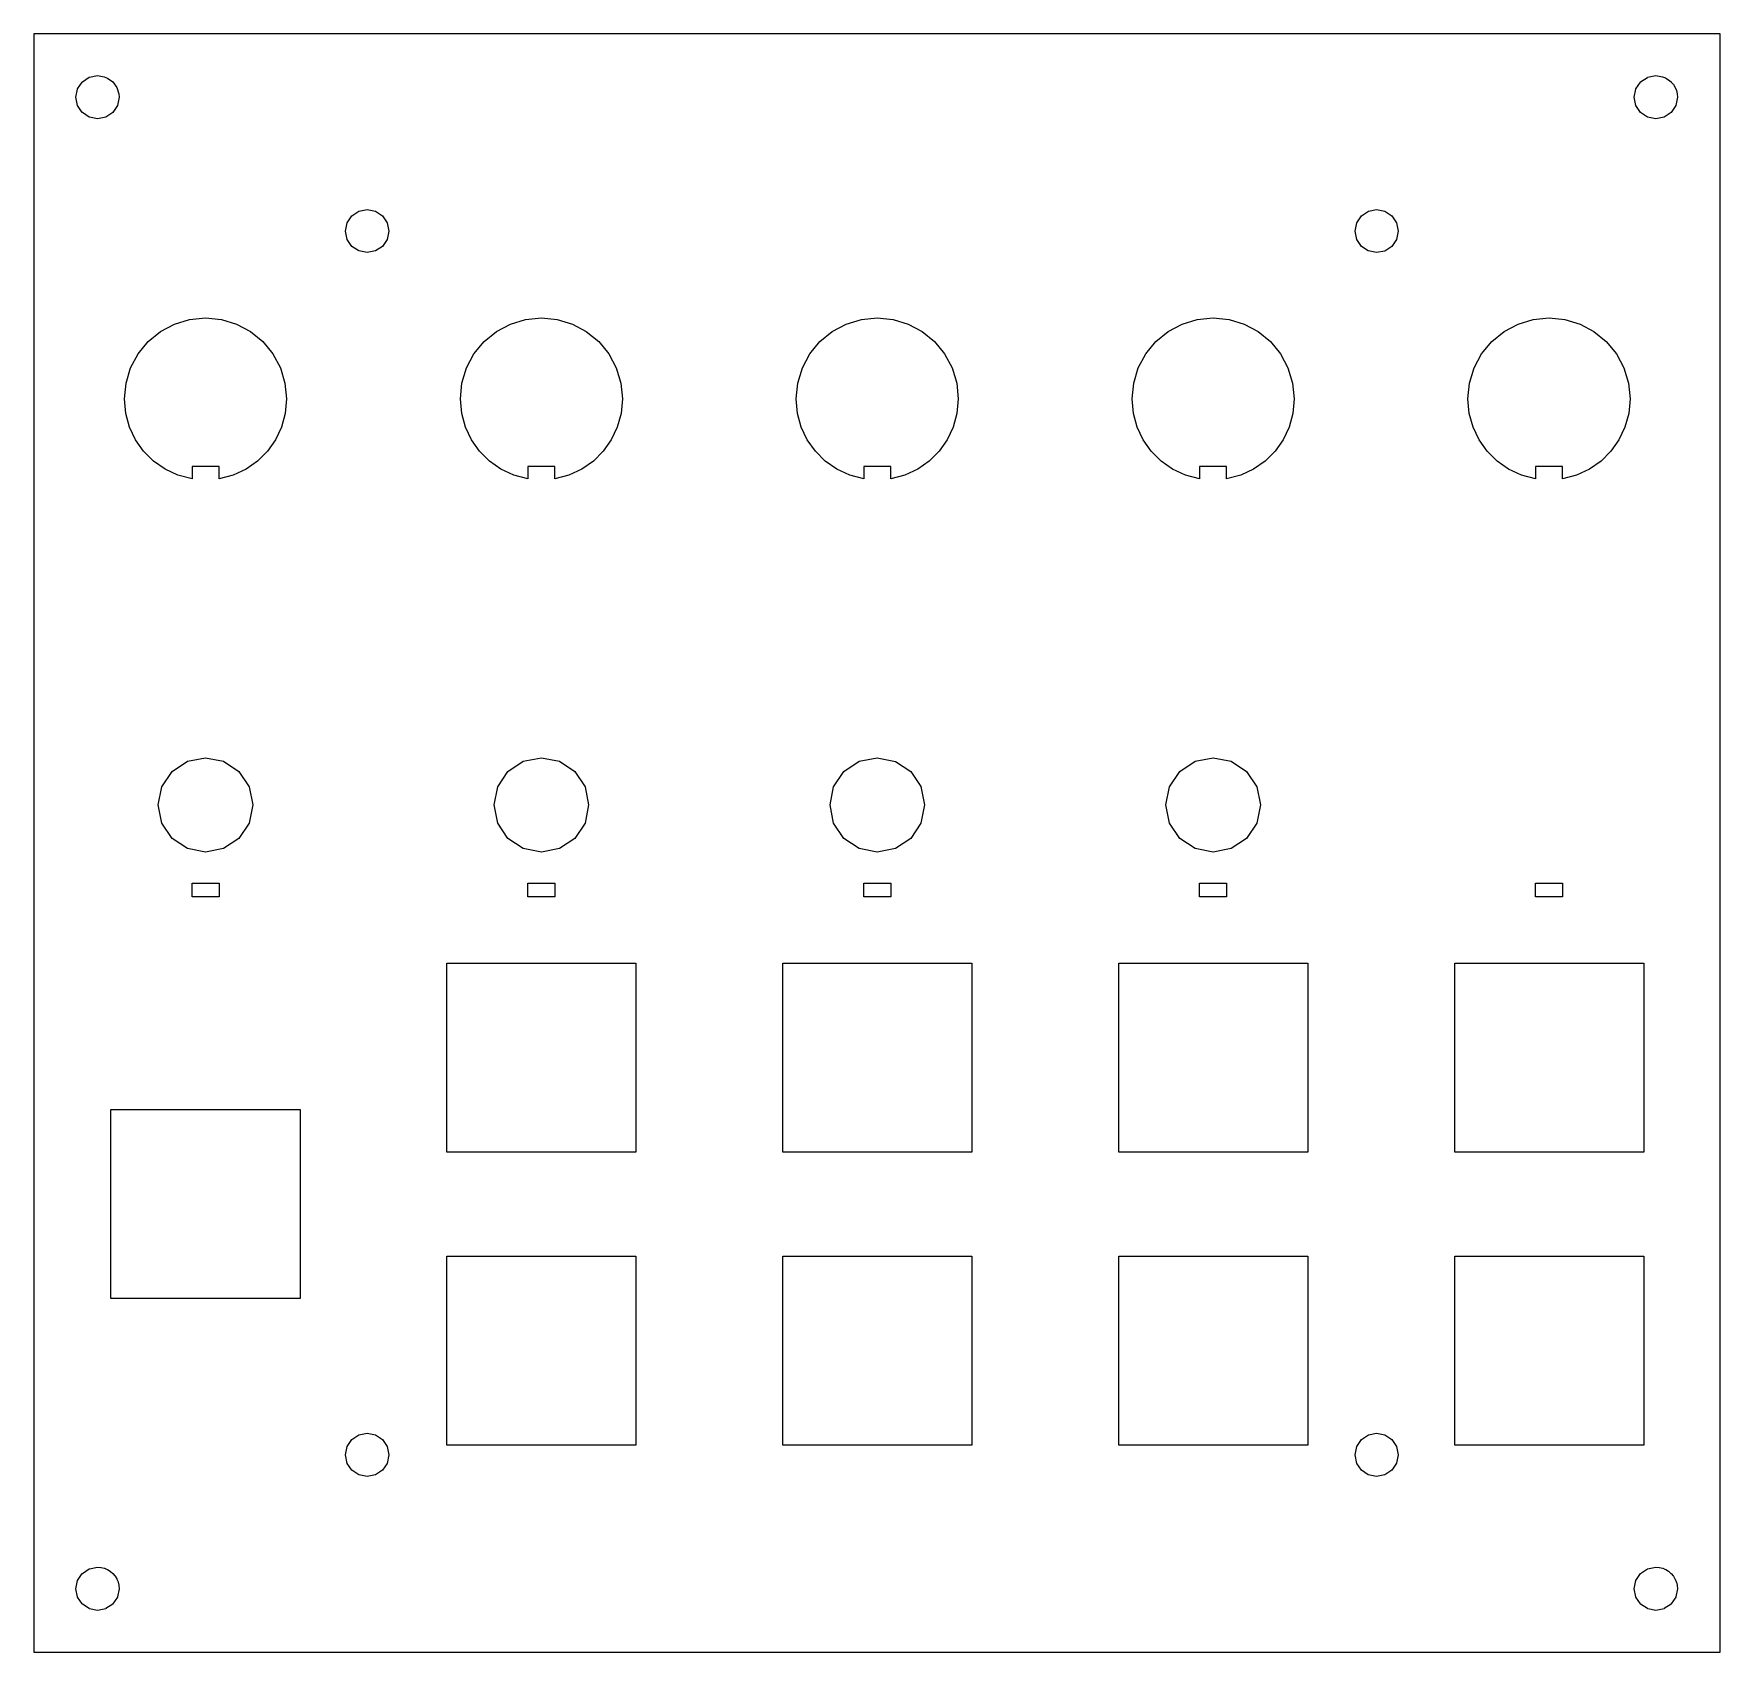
# Model space of a CAD drawing. Extents: x 0 to 125, y 0 to 120.
import ezdxf

# ---------------------------------------------------------------- set-up
doc = ezdxf.new("R2010")
doc.units = 0

msp = doc.modelspace()

# ---------------------------------------------------------------- linework, layer by layer
at = {"layer": 'Capa 1'}
for p, q in [((-0.00003, 119.916), (-0.00003, -0.00035)), ((124.917, 119.916), (-0.00003, 119.916)), ((124.917, -0.00035), (124.917, 119.916)), ((3.251824, 115.82387), (3.594955, 116.33805)), ((3.594955, 116.33805), (3.600155, 116.34305)), ((3.600155, 116.34305), (4.114336, 116.68619)), ((4.114336, 116.68619), (4.118436, 116.68819)), ((4.118436, 116.68819), (4.728734, 116.80963)), ((4.728734, 116.80963), (4.72888, 116.80973)), ((4.72888, 116.80973), (5.222907, 116.73123)), ((5.222907, 116.73123), (5.454934, 116.63513)), ((5.454934, 116.63513), (5.860077, 116.34109)), ((5.860077, 116.34109), (6.153816, 115.937026)), ((118.67247, 115.82611), (119.01301, 116.33564)), ((119.01301, 116.33564), (119.02101, 116.34364)), ((119.02101, 116.34364), (119.53157, 116.6847)), ((119.53157, 116.6847), (119.53857, 116.6877)), ((119.53857, 116.6877), (120.14732, 116.80914)), ((120.14688, 116.80973), (120.64143, 116.73123)), ((120.14732, 116.80914), (120.14688, 116.80973)), ((120.64143, 116.73123), (120.87242, 116.63563)), ((120.87242, 116.63563), (120.87342, 116.63512)), ((120.87342, 116.63512), (120.87394, 116.6346)), ((120.87394, 116.6346), (121.08736, 116.50386)), ((121.08736, 116.50386), (121.2765, 116.34263)), ((121.2765, 116.34263), (121.2785, 116.34063)), ((121.2785, 116.34063), (121.2805, 116.33863)), ((121.2805, 116.33863), (121.44225, 116.14949)), ((3.128284, 115.20957), (3.249724, 115.81987)), ((3.249724, 114.60031), (3.128284, 115.20957)), ((3.249724, 115.81987), (3.251824, 115.82387)), ((6.153816, 115.937026), (6.308629, 115.46207)), ((6.328782, 115.20957), (6.207343, 114.60031)), ((6.308629, 115.46207), (6.309145, 115.46007)), ((6.309145, 115.46007), (6.309662, 115.45607)), ((6.309662, 115.45607), (6.328782, 115.20957)), ((118.54706, 115.20861), (118.66747, 115.81581)), ((118.66747, 114.60141), (118.54706, 115.20861)), ((118.66747, 115.81581), (118.67247, 115.82611)), ((121.44225, 116.14949), (121.57299, 115.93607)), ((121.57299, 115.93607), (121.57351, 115.93555)), ((121.57351, 115.93555), (121.57351, 115.93504)), ((121.57351, 115.93504), (121.66911, 115.70508)), ((121.74765, 115.20825), (121.62621, 114.59899)), ((121.66911, 115.70508), (121.66962, 115.70308)), ((121.66962, 115.70308), (121.66962, 115.70256)), ((121.66962, 115.70256), (121.66962, 115.70204)), ((121.66962, 115.70204), (121.72752, 115.46175)), ((121.72752, 115.46175), (121.72804, 115.45875)), ((121.72804, 115.45875), (121.72855, 115.45475)), ((121.72855, 115.45475), (121.74765, 115.20825)), ((3.251824, 114.59531), (3.249724, 114.60031)), ((3.593922, 114.0832), (3.251824, 114.59531)), ((3.601722, 114.0752), (3.593922, 114.0832)), ((4.113319, 113.73362), (3.601722, 114.0752)), ((4.119519, 113.73062), (4.113319, 113.73362)), ((4.728784, 113.60918), (4.119519, 113.73062)), ((5.338049, 113.73062), (4.728784, 113.60918)), ((5.343249, 113.73362), (5.338049, 113.73062)), ((5.855362, 114.0752), (5.343249, 113.73362)), ((5.863162, 114.0832), (5.855362, 114.0752)), ((6.204743, 114.59531), (5.863162, 114.0832)), ((6.207343, 114.60031), (6.204743, 114.59531)), ((118.67247, 114.59141), (118.66747, 114.60141)), ((119.01301, 114.08188), (118.67247, 114.59141)), ((119.02101, 114.07388), (119.01301, 114.08188)), ((119.53157, 113.73282), (119.02101, 114.07388)), ((119.53857, 113.72982), (119.53157, 113.73282)), ((120.14732, 113.60838), (119.53857, 113.72982)), ((120.75607, 113.72982), (120.14732, 113.60838)), ((120.76307, 113.73282), (120.75607, 113.72982)), ((121.27363, 114.07388), (120.76307, 113.73282)), ((121.28163, 114.08188), (121.27363, 114.07388)), ((121.62321, 114.59399), (121.28163, 114.08188)), ((121.62621, 114.59899), (121.62321, 114.59399)), ((23.221743, 105.907069), (23.568525, 106.426277)), ((23.568525, 106.426277), (24.08762, 106.773228)), ((24.08762, 106.773228), (24.69998, 106.89509)), ((24.69998, 106.89509), (25.31234, 106.773228)), ((24.69998, 106.89509), (24.69998, 106.89509)), ((25.31234, 106.773228), (25.831435, 106.426277)), ((25.831435, 106.426277), (26.178217, 105.907069)), ((97.987743, 105.907069), (98.334525, 106.426277)), ((98.334525, 106.426277), (98.85362, 106.773228)), ((98.85362, 106.773228), (99.46598, 106.89509)), ((99.46598, 106.89509), (100.0785, 106.773378)), ((99.46598, 106.89509), (99.46598, 106.89509)), ((100.0785, 106.773378), (100.597771, 106.426461)), ((100.597771, 106.426461), (100.944688, 105.90719)), ((23.10008, 105.29467), (23.221743, 105.907069)), ((23.225835, 104.671934), (23.10008, 105.29467)), ((26.29988, 105.29467), (26.174125, 104.671934)), ((26.178217, 105.907069), (26.29988, 105.29467)), ((97.86608, 105.29467), (97.987743, 105.907069)), ((97.991835, 104.671934), (97.86608, 105.29467)), ((101.0664, 105.29467), (100.944538, 104.68231)), ((100.944688, 105.90719), (101.0664, 105.29467)), ((23.568709, 104.163399), (23.225835, 104.671934)), ((24.077244, 103.820525), (23.568709, 104.163399)), ((24.69998, 103.69477), (24.077244, 103.820525)), ((25.322716, 103.820525), (24.69998, 103.69477)), ((25.831251, 104.163399), (25.322716, 103.820525)), ((26.174125, 104.671934), (25.831251, 104.163399)), ((98.334709, 104.163399), (97.991835, 104.671934)), ((98.843244, 103.820525), (98.334709, 104.163399)), ((99.46598, 103.69477), (98.843244, 103.820525)), ((100.078379, 103.816433), (99.46598, 103.69477)), ((100.597587, 104.163215), (100.078379, 103.816433)), ((100.944538, 104.68231), (100.597587, 104.163215)), ((10.426561, 98.404087), (11.546693, 98.744449)), ((11.546693, 98.744449), (12.72274, 98.86078)), ((12.72274, 98.86078), (12.72298, 98.86044)), ((12.72298, 98.86044), (13.899027, 98.744109)), ((13.899027, 98.744109), (15.019159, 98.403747)), ((35.304061, 98.404087), (36.424193, 98.744449)), ((36.424193, 98.744449), (37.60024, 98.86078)), ((37.60024, 98.86078), (37.60058, 98.86044)), ((37.60058, 98.86044), (38.776627, 98.744109)), ((38.776627, 98.744109), (39.896759, 98.403747)), ((60.181661, 98.404087), (61.301793, 98.744449)), ((61.301793, 98.744449), (62.47784, 98.86078)), ((62.47784, 98.86078), (62.47818, 98.86044)), ((62.47818, 98.86044), (63.654227, 98.744109)), ((63.654227, 98.744109), (64.774359, 98.403747)), ((85.058651, 98.404087), (86.178783, 98.744449)), ((86.178783, 98.744449), (87.35483, 98.86078)), ((87.35483, 98.86078), (87.35518, 98.86044)), ((87.35518, 98.86044), (88.531227, 98.744109)), ((88.531227, 98.744109), (89.651359, 98.403747)), ((109.935761, 98.404087), (111.055893, 98.744449)), ((111.055893, 98.744449), (112.23194, 98.86078)), ((112.23194, 98.86078), (112.23278, 98.86044)), ((112.23278, 98.86044), (113.408827, 98.744109)), ((113.408827, 98.744109), (114.528959, 98.403747)), ((8.479953, 97.103424), (9.393822, 97.852733)), ((9.393822, 97.852733), (10.426561, 98.404087)), ((15.019159, 98.403747), (16.051898, 97.852393)), ((16.051898, 97.852393), (16.965767, 97.103084)), ((33.357453, 97.103424), (34.271322, 97.852733)), ((34.271322, 97.852733), (35.304061, 98.404087)), ((39.896759, 98.403747), (40.929498, 97.852393)), ((40.929498, 97.852393), (41.843367, 97.103084)), ((58.235053, 97.103424), (59.148922, 97.852733)), ((59.148922, 97.852733), (60.181661, 98.404087)), ((64.774359, 98.403747), (65.807098, 97.852393)), ((65.807098, 97.852393), (66.720967, 97.103084)), ((83.112043, 97.103424), (84.025912, 97.852733)), ((84.025912, 97.852733), (85.058651, 98.404087)), ((89.651359, 98.403747), (90.684098, 97.852393)), ((90.684098, 97.852393), (91.597967, 97.103084)), ((107.989153, 97.103424), (108.903022, 97.852733)), ((108.903022, 97.852733), (109.935761, 98.404087)), ((114.528959, 98.403747), (115.561698, 97.852393)), ((115.561698, 97.852393), (116.475567, 97.103084)), ((7.179287, 95.156818), (7.730643, 96.189557)), ((7.730643, 96.189557), (8.479953, 97.103424)), ((16.965767, 97.103084), (17.715077, 96.189217)), ((17.715077, 96.189217), (18.266433, 95.156478)), ((32.056787, 95.156818), (32.608143, 96.189557)), ((32.608143, 96.189557), (33.357453, 97.103424)), ((41.843367, 97.103084), (42.592677, 96.189217)), ((42.592677, 96.189217), (43.144033, 95.156478)), ((56.934387, 95.156818), (57.485743, 96.189557)), ((57.485743, 96.189557), (58.235053, 97.103424)), ((66.720967, 97.103084), (67.470277, 96.189217)), ((67.470277, 96.189217), (68.021633, 95.156478)), ((81.811377, 95.156818), (82.362733, 96.189557)), ((82.362733, 96.189557), (83.112043, 97.103424)), ((91.597967, 97.103084), (92.347277, 96.189217)), ((92.347277, 96.189217), (92.898633, 95.156478)), ((106.688487, 95.156818), (107.239843, 96.189557)), ((107.239843, 96.189557), (107.989153, 97.103424)), ((116.475567, 97.103084), (117.224877, 96.189217)), ((117.224877, 96.189217), (117.776233, 95.156478)), ((6.838923, 94.036687), (7.179287, 95.156818)), ((18.266433, 95.156478), (18.606797, 94.036347)), ((31.716423, 94.036687), (32.056787, 95.156818)), ((43.144033, 95.156478), (43.484397, 94.036347)), ((56.594023, 94.036687), (56.934387, 95.156818)), ((68.021633, 95.156478), (68.361997, 94.036347)), ((81.471013, 94.036687), (81.811377, 95.156818)), ((92.898633, 95.156478), (93.238997, 94.036347)), ((106.348123, 94.036687), (106.688487, 95.156818)), ((117.776233, 95.156478), (118.116597, 94.036347)), ((6.72259, 92.86064), (6.838923, 94.036687)), ((18.606797, 94.036347), (18.72313, 92.8603)), ((31.60009, 92.86064), (31.716423, 94.036687)), ((43.484397, 94.036347), (43.60073, 92.8603)), ((56.47769, 92.86064), (56.594023, 94.036687)), ((68.361997, 94.036347), (68.47833, 92.8603)), ((81.35468, 92.86064), (81.471013, 94.036687)), ((93.238997, 94.036347), (93.35533, 92.8603)), ((106.23179, 92.86064), (106.348123, 94.036687)), ((118.116597, 94.036347), (118.23293, 92.8603)), ((6.818982, 91.785767), (6.72259, 92.86064)), ((18.72313, 92.8603), (18.626738, 91.785427)), ((31.696482, 91.785767), (31.60009, 92.86064)), ((43.60073, 92.8603), (43.504338, 91.785427)), ((56.574082, 91.785767), (56.47769, 92.86064)), ((68.47833, 92.8603), (68.381938, 91.785427)), ((81.451072, 91.785766), (81.35468, 92.86064)), ((93.35533, 92.8603), (93.258938, 91.785427)), ((106.328182, 91.785767), (106.23179, 92.86064)), ((118.23293, 92.8603), (118.136538, 91.785427)), ((7.097809, 90.769548), (6.818982, 91.785767)), ((18.626738, 91.785427), (18.347911, 90.769208)), ((31.975309, 90.769548), (31.696482, 91.785767)), ((43.504338, 91.785427), (43.225511, 90.769208)), ((56.852909, 90.769548), (56.574082, 91.785767)), ((68.381938, 91.785427), (68.103111, 90.769208)), ((81.729901, 90.769546), (81.451072, 91.785766)), ((93.258938, 91.785427), (92.980111, 90.769208)), ((106.607009, 90.769548), (106.328182, 91.785767)), ((118.136538, 91.785427), (117.857711, 90.769208)), ((7.543375, 89.830559), (7.097809, 90.769548)), ((18.347911, 90.769208), (17.902345, 89.830219)), ((32.420875, 89.830559), (31.975309, 90.769548)), ((43.225511, 90.769208), (42.779945, 89.830219)), ((57.298475, 89.830559), (56.852909, 90.769548)), ((68.103111, 90.769208), (67.657545, 89.830219)), ((82.175467, 89.830556), (81.729901, 90.769546)), ((92.980111, 90.769208), (92.534545, 89.830219)), ((107.052575, 89.830559), (106.607009, 90.769548)), ((117.857711, 90.769208), (117.412145, 89.830219)), ((8.139978, 88.987375), (7.543375, 89.830559)), ((8.871921, 88.258571), (8.139978, 88.987375)), ((17.305742, 88.987035), (16.573799, 88.258231)), ((17.902345, 89.830219), (17.305742, 88.987035)), ((33.017478, 88.987375), (32.420875, 89.830559)), ((33.749421, 88.258571), (33.017478, 88.987375)), ((42.183342, 88.987035), (41.451399, 88.258231)), ((42.779945, 89.830219), (42.183342, 88.987035)), ((57.895078, 88.987375), (57.298475, 89.830559)), ((58.627021, 88.258571), (57.895078, 88.987375)), ((67.060942, 88.987035), (66.328999, 88.258231)), ((67.657545, 89.830219), (67.060942, 88.987035)), ((82.772072, 88.987372), (82.175467, 89.830556)), ((83.504017, 88.258568), (82.772072, 88.987372)), ((91.937942, 88.987035), (91.205999, 88.258231)), ((92.534545, 89.830219), (91.937942, 88.987035)), ((107.649178, 88.987375), (107.052575, 89.830559)), ((108.381121, 88.258571), (107.649178, 88.987375)), ((116.815542, 88.987035), (116.083599, 88.258231)), ((117.412145, 89.830219), (116.815542, 88.987035)), ((9.723505, 87.662724), (8.871921, 88.258571)), ((10.679031, 87.218408), (9.723505, 87.662724)), ((13.7226, 87.8604), (11.7228, 87.8604)), ((11.7228, 87.8604), (11.7228, 86.9442)), ((13.72292, 86.94386), (13.7226, 87.8604)), ((15.722215, 87.662384), (14.766689, 87.218068)), ((16.573799, 88.258231), (15.722215, 87.662384)), ((34.601005, 87.662724), (33.749421, 88.258571)), ((35.556531, 87.218408), (34.601005, 87.662724)), ((38.6002, 87.8604), (36.6003, 87.8604)), ((36.6003, 87.8604), (36.6003, 86.9442)), ((38.60052, 86.94386), (38.6002, 87.8604)), ((40.599815, 87.662384), (39.644289, 87.218068)), ((41.451399, 88.258231), (40.599815, 87.662384)), ((59.478605, 87.662724), (58.627021, 88.258571)), ((60.434131, 87.218408), (59.478605, 87.662724)), ((63.4778, 87.8604), (61.4779, 87.8604)), ((61.4779, 87.8604), (61.4779, 86.9442)), ((63.47812, 86.94386), (63.4778, 87.8604)), ((65.477415, 87.662384), (64.521889, 87.218068)), ((66.328999, 88.258231), (65.477415, 87.662384)), ((84.355602, 87.662722), (83.504017, 88.258568)), ((85.31113, 87.218407), (84.355602, 87.662722)), ((88.3548, 87.8604), (86.3549, 87.8604)), ((86.3549, 87.8604), (86.3549, 86.9442)), ((88.35512, 86.94386), (88.3548, 87.8604)), ((90.354415, 87.662384), (89.398889, 87.218068)), ((91.205999, 88.258231), (90.354415, 87.662384)), ((109.232705, 87.662724), (108.381121, 88.258571)), ((110.188231, 87.218408), (109.232705, 87.662724)), ((113.232, 87.8604), (111.232, 87.8604)), ((111.232, 87.8604), (111.232, 86.9442)), ((113.23272, 86.94386), (113.232, 87.8604)), ((115.232015, 87.662384), (114.276489, 87.218068)), ((116.083599, 88.258231), (115.232015, 87.662384)), ((11.7228, 86.9442), (10.679031, 87.218408)), ((14.766689, 87.218068), (13.72292, 86.94386)), ((36.6003, 86.9442), (35.556531, 87.218408)), ((39.644289, 87.218068), (38.60052, 86.94386)), ((61.4779, 86.9442), (60.434131, 87.218408)), ((64.521889, 87.218068), (63.47812, 86.94386)), ((86.3549, 86.9442), (85.31113, 87.218407)), ((89.398889, 87.218068), (88.35512, 86.94386)), ((111.232, 86.9442), (110.188231, 87.218408)), ((114.276489, 87.218068), (113.23272, 86.94386)), ((11.383666, 66.011526), (12.72308, 66.27794)), ((12.72308, 66.27794), (14.062497, 66.011529)), ((12.72308, 66.27794), (12.72308, 66.27794)), ((36.261263, 66.011529), (37.60068, 66.27794)), ((37.60068, 66.27794), (38.940094, 66.011526)), ((37.60068, 66.27794), (37.60068, 66.27794)), ((61.138863, 66.011529), (62.47828, 66.27794)), ((62.47828, 66.27794), (63.840497, 66.002753)), ((62.47828, 66.27794), (62.47828, 66.27794)), ((86.015866, 66.011526), (87.35528, 66.27794)), ((87.35528, 66.27794), (88.694697, 66.011529)), ((87.35528, 66.27794), (87.35528, 66.27794)), ((9.489454, 64.117314), (10.248166, 65.252814)), ((10.248166, 65.252814), (11.383666, 66.011526)), ((14.062497, 66.011529), (15.198, 65.252817)), ((15.198, 65.252817), (15.956715, 64.117316)), ((34.367045, 64.117316), (35.12576, 65.252817)), ((35.12576, 65.252817), (36.261263, 66.011529)), ((38.940094, 66.011526), (40.075594, 65.252814)), ((40.075594, 65.252814), (40.834306, 64.117314)), ((59.244645, 64.117316), (60.00336, 65.252817)), ((60.00336, 65.252817), (61.138863, 66.011529)), ((63.840497, 66.002753), (64.952864, 65.252633)), ((64.952864, 65.252633), (65.702822, 64.140157)), ((84.121654, 64.117314), (84.880366, 65.252814)), ((84.880366, 65.252814), (86.015866, 66.011526)), ((88.694697, 66.011529), (89.8302, 65.252817)), ((89.8302, 65.252817), (90.588915, 64.117316)), ((9.22304, 62.7779), (9.489454, 64.117314)), ((15.956715, 64.117316), (16.22313, 62.7779)), ((34.10063, 62.7779), (34.367045, 64.117316)), ((40.834306, 64.117314), (41.10072, 62.7779)), ((58.97823, 62.7779), (59.244645, 64.117316)), ((65.702822, 64.140157), (65.97781, 62.7779)), ((83.85524, 62.7779), (84.121654, 64.117314)), ((90.588915, 64.117316), (90.85533, 62.7779)), ((9.489451, 61.438483), (9.22304, 62.7779)), ((16.22313, 62.7779), (15.956718, 61.438481)), ((34.367042, 61.438481), (34.10063, 62.7779)), ((41.10072, 62.7779), (40.834309, 61.438483)), ((59.244642, 61.438481), (58.97823, 62.7779)), ((65.97781, 62.7779), (65.702825, 61.41564)), ((84.121651, 61.438483), (83.85524, 62.7779)), ((90.85533, 62.7779), (90.588918, 61.438481)), ((10.248163, 60.30298), (9.489451, 61.438483)), ((15.956718, 61.438481), (15.198004, 60.302976)), ((35.125756, 60.302976), (34.367042, 61.438481)), ((40.834309, 61.438483), (40.075597, 60.30298)), ((60.003356, 60.302976), (59.244642, 61.438481)), ((65.702825, 61.41564), (64.952868, 60.30316)), ((84.880363, 60.30298), (84.121651, 61.438483)), ((90.588918, 61.438481), (89.830204, 60.302976)), ((11.383664, 59.544265), (10.248163, 60.30298)), ((15.198004, 60.302976), (14.062499, 59.544262)), ((36.261261, 59.544262), (35.125756, 60.302976)), ((40.075597, 60.30298), (38.940096, 59.544265)), ((61.138861, 59.544262), (60.003356, 60.302976)), ((64.952868, 60.30316), (63.840499, 59.553038)), ((86.015864, 59.544265), (84.880363, 60.30298)), ((89.830204, 60.302976), (88.694699, 59.544262)), ((12.72308, 59.27785), (11.383664, 59.544265)), ((14.062499, 59.544262), (12.72308, 59.27785)), ((37.60068, 59.27785), (36.261261, 59.544262)), ((38.940096, 59.544265), (37.60068, 59.27785)), ((62.47828, 59.27785), (61.138861, 59.544262)), ((63.840499, 59.553038), (62.47828, 59.27785)), ((87.35528, 59.27785), (86.015864, 59.544265)), ((88.694699, 59.544262), (87.35528, 59.27785)), ((11.7228, 55.9781), (11.72318, 56.97774)), ((11.72318, 56.97774), (13.7226, 56.9781)), ((13.7226, 56.9781), (13.7226, 55.9781)), ((36.6003, 55.9781), (36.60078, 56.97774)), ((36.60078, 56.97774), (38.6002, 56.9781)), ((38.6002, 56.9781), (38.6002, 55.9781)), ((61.4774, 55.9781), (61.47778, 56.97774)), ((61.47778, 56.97774), (63.4778, 56.9781)), ((63.4778, 56.9781), (63.4778, 55.9781)), ((86.3549, 55.9781), (86.35538, 56.97774)), ((86.35538, 56.97774), (88.3548, 56.9781)), ((88.3548, 56.9781), (88.3548, 55.9781)), ((111.232, 55.9781), (111.23288, 56.97774)), ((111.23288, 56.97774), (113.232, 56.9781)), ((113.232, 56.9781), (113.232, 55.9781)), ((13.7226, 55.9781), (11.7228, 55.9781)), ((38.6002, 55.9781), (36.6003, 55.9781)), ((63.4778, 55.9781), (61.4774, 55.9781)), ((88.3548, 55.9781), (86.3549, 55.9781)), ((113.232, 55.9781), (111.232, 55.9781)), ((30.6002, 37.0517), (30.60058, 51.05096)), ((30.60058, 51.05096), (44.6003, 51.0513)), ((44.6003, 51.0513), (44.6003, 37.0517)), ((55.4886, 37.0517), (55.48898, 51.05096)), ((55.48898, 51.05096), (69.4888, 51.0513)), ((69.4888, 51.0513), (69.4888, 37.0517)), ((80.377, 37.0517), (80.37738, 51.05096)), ((80.37738, 51.05096), (94.3772, 51.0513)), ((94.3772, 51.0513), (94.3772, 37.0517)), ((105.266, 37.0517), (105.26628, 51.05096)), ((105.26628, 51.05096), (119.266, 51.0513)), ((119.266, 51.0513), (119.266, 37.0517)), ((5.72262, 26.2063), (5.72298, 40.20566)), ((5.72298, 40.20566), (19.7228, 40.206)), ((19.7228, 40.206), (19.7228, 26.2063)), ((44.6003, 37.0517), (30.6002, 37.0517)), ((69.4888, 37.0517), (55.4886, 37.0517)), ((94.3772, 37.0517), (80.377, 37.0517)), ((119.266, 37.0517), (105.266, 37.0517)), ((30.6002, 15.3439), (30.60058, 29.34376)), ((30.60058, 29.34376), (44.6003, 29.3441)), ((44.6003, 29.3441), (44.6003, 15.3439)), ((55.4886, 15.3439), (55.48898, 29.34376)), ((55.48898, 29.34376), (69.4888, 29.3441)), ((69.4888, 29.3441), (69.4888, 15.3439)), ((80.377, 15.3439), (80.37738, 29.34376)), ((80.37738, 29.34376), (94.3772, 29.3441)), ((94.3772, 29.3441), (94.3772, 15.3439)), ((105.266, 15.3439), (105.26628, 29.34376)), ((105.26628, 29.34376), (119.266, 29.3441)), ((119.266, 29.3441), (119.266, 15.3439)), ((19.7228, 26.2063), (5.72262, 26.2063)), ((23.0999, 14.62098), (23.221563, 15.233379)), ((23.221563, 15.233379), (23.568345, 15.752587)), ((23.568345, 15.752587), (24.08744, 16.099538)), ((24.08744, 16.099538), (24.6998, 16.2214)), ((24.6998, 16.2214), (25.31216, 16.099538)), ((24.6998, 16.2214), (24.6998, 16.2214)), ((25.31216, 16.099538), (25.831255, 15.752587)), ((25.831255, 15.752587), (26.178037, 15.233379)), ((26.178037, 15.233379), (26.2997, 14.62098)), ((44.6003, 15.3439), (30.6002, 15.3439)), ((69.4888, 15.3439), (55.4886, 15.3439)), ((94.3772, 15.3439), (80.377, 15.3439)), ((97.8659, 14.62098), (97.987563, 15.233379)), ((97.987563, 15.233379), (98.334345, 15.752587)), ((98.334345, 15.752587), (98.85344, 16.099538)), ((98.85344, 16.099538), (99.4658, 16.2214)), ((99.4658, 16.2214), (100.07832, 16.099688)), ((99.4658, 16.2214), (99.4658, 16.2214)), ((100.07832, 16.099688), (100.597591, 15.752771)), ((100.597591, 15.752771), (100.944508, 15.2335)), ((100.944508, 15.2335), (101.06622, 14.62098)), ((119.266, 15.3439), (105.266, 15.3439)), ((23.225655, 13.998244), (23.0999, 14.62098)), ((23.568529, 13.489709), (23.225655, 13.998244)), ((26.173945, 13.998244), (25.831071, 13.489709)), ((26.2997, 14.62098), (26.173945, 13.998244)), ((97.991655, 13.998244), (97.8659, 14.62098)), ((98.334529, 13.489709), (97.991655, 13.998244)), ((100.944358, 14.00862), (100.597407, 13.489525)), ((101.06622, 14.62098), (100.944358, 14.00862)), ((24.077064, 13.146835), (23.568529, 13.489709)), ((24.6998, 13.02108), (24.077064, 13.146835)), ((25.322536, 13.146835), (24.6998, 13.02108)), ((25.831071, 13.489709), (25.322536, 13.146835)), ((98.843064, 13.146835), (98.334529, 13.489709)), ((99.4658, 13.02108), (98.843064, 13.146835)), ((100.078199, 13.142743), (99.4658, 13.02108)), ((100.597407, 13.489525), (100.078199, 13.142743)), ((4.119594, 6.1854), (4.728859, 6.30684)), ((4.728859, 6.30684), (4.7289, 6.30676)), ((4.7289, 6.30676), (4.972813, 6.28766)), ((4.972813, 6.28766), (4.992453, 6.28366)), ((4.992453, 6.28366), (5.213628, 6.23046)), ((119.53823, 6.18536), (120.14698, 6.3068)), ((120.14698, 6.3068), (120.1469, 6.30676)), ((120.1469, 6.30676), (120.39082, 6.28766)), ((120.39082, 6.28766), (120.41102, 6.28366)), ((120.41102, 6.28366), (120.63064, 6.23096)), ((3.128393, 4.70651), (3.249832, 5.31525)), ((3.249832, 5.31525), (3.252932, 5.32225)), ((3.252932, 5.32225), (3.593997, 5.83281)), ((3.593997, 5.83281), (3.601797, 5.84081)), ((3.601797, 5.84081), (4.113394, 6.1824)), ((4.113394, 6.1824), (4.119594, 6.1854)), ((5.213628, 6.23046), (5.238438, 6.22146)), ((5.238438, 6.22146), (5.44256, 6.13726)), ((5.44256, 6.13726), (5.47098, 6.12226)), ((5.47098, 6.12226), (5.658049, 6.00754)), ((5.658049, 6.00754), (5.681299, 5.99054)), ((5.681299, 5.99054), (5.849247, 5.84688)), ((5.849247, 5.84688), (5.869397, 5.82728)), ((5.869397, 5.82728), (6.013574, 5.65777)), ((6.013574, 5.65777), (6.028564, 5.63707)), ((6.028564, 5.63707), (6.146387, 5.44588)), ((6.146387, 5.44588), (6.158267, 5.42318)), ((6.158267, 5.42318), (6.246117, 5.21131)), ((6.246117, 5.21131), (6.251817, 5.19481)), ((6.251817, 5.19481), (6.306077, 4.97002)), ((118.54723, 4.70673), (118.66764, 5.31341)), ((118.66764, 5.31341), (118.67264, 5.32531)), ((118.67264, 5.32531), (119.01267, 5.83329)), ((119.01267, 5.83329), (119.02067, 5.84129)), ((119.02067, 5.84129), (119.53123, 6.18236)), ((119.53123, 6.18236), (119.53823, 6.18536)), ((120.63064, 6.23096), (120.66014, 6.22066)), ((120.66014, 6.22066), (120.85909, 6.13846)), ((120.85909, 6.13846), (120.89269, 6.12036)), ((120.89269, 6.12036), (121.07408, 6.00926)), ((121.07408, 6.00926), (121.10298, 5.98806)), ((121.10298, 5.98806), (121.26731, 5.84699)), ((121.26731, 5.84699), (121.28751, 5.82679)), ((121.28751, 5.82679), (121.42859, 5.66246)), ((121.42859, 5.66246), (121.44979, 5.63356)), ((121.44979, 5.63356), (121.56089, 5.45218)), ((121.56089, 5.45218), (121.57899, 5.41858)), ((121.57899, 5.41858), (121.66119, 5.21962)), ((121.66119, 5.21962), (121.67149, 5.19022)), ((121.67149, 5.19022), (121.72419, 4.97059)), ((3.249832, 4.09776), (3.128393, 4.70651)), ((3.252932, 4.09076), (3.249832, 4.09776)), ((3.593997, 3.5802), (3.252932, 4.09076)), ((6.204257, 4.09076), (5.863193, 3.5802)), ((6.207357, 4.09776), (6.204257, 4.09076)), ((6.328797, 4.70651), (6.207357, 4.09776)), ((6.306077, 4.97002), (6.309677, 4.95042)), ((6.309677, 4.95042), (6.328797, 4.70651)), ((118.66764, 4.10005), (118.54723, 4.70673)), ((118.67264, 4.08815), (118.66764, 4.10005)), ((119.01267, 3.58017), (118.67264, 4.08815)), ((121.62285, 4.09073), (121.28179, 3.58017)), ((121.62585, 4.09773), (121.62285, 4.09073)), ((121.74729, 4.70648), (121.62585, 4.09773)), ((121.72419, 4.97059), (121.72819, 4.95039)), ((121.72819, 4.95039), (121.74729, 4.70648)), ((3.601797, 3.5722), (3.593997, 3.5802)), ((4.111327, 3.23165), (3.601797, 3.5722)), ((4.121667, 3.22665), (4.111327, 3.23165)), ((4.728865, 3.10624), (4.121667, 3.22665)), ((5.336063, 3.22665), (4.728865, 3.10624)), ((5.345863, 3.23165), (5.336063, 3.22665)), ((5.855393, 3.5722), (5.345863, 3.23165)), ((5.863193, 3.5802), (5.855393, 3.5722)), ((119.02067, 3.57217), (119.01267, 3.58017)), ((119.52865, 3.23214), (119.02067, 3.57217)), ((119.54055, 3.22714), (119.52865, 3.23214)), ((120.14723, 3.10673), (119.54055, 3.22714)), ((120.75391, 3.22714), (120.14723, 3.10673)), ((120.76581, 3.23214), (120.75391, 3.22714)), ((121.27379, 3.57217), (120.76581, 3.23214)), ((121.28179, 3.58017), (121.27379, 3.57217)), ((-0.00003, -0.00035), (124.917, -0.00035))]:
    msp.add_line(p, q, dxfattribs=at)

doc.saveas('drawing.dxf')
